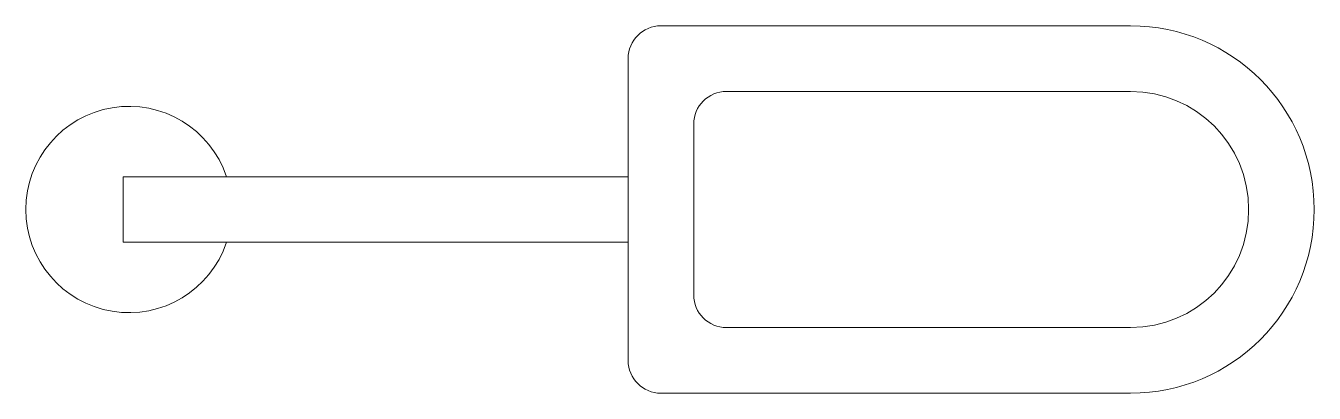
# Model space of a CAD drawing. Header units: metres. Extents: x -13194 to 152406, y -14653 to 29421.
# Drawn here: x 112004.9 to 112201.5, y 17009 to 17065 of the extents above; entities that cross this region are included whole.
import ezdxf

# ---------------------------------------------------------------- set-up
doc = ezdxf.new("R2010")
doc.units = ezdxf.units.M
doc.header["$LTSCALE"] = 100
doc.header["$MEASUREMENT"] = 0
doc.layers.get('0').update_dxf_attribs({"color": 9, "lineweight": 9})
doc.layers.add('06D', color=9, linetype='Continuous', lineweight=9)

# ---------------------------------------------------------------- blocks, each defined once
blk = doc.blocks.new('A$C442D6FDD')
at = {"layer": '06D', "color": 9}
for p, q in [((8032.37, -2219.56), (8104.03, -2219.56)), ((8027.37, -2224.56), (8027.37, -2270.56)), ((8042.37, -2229.56), (8104.03, -2229.56)), ((8037.37, -2234.56), (8037.37, -2260.56)), ((7966.1, -2242.56), (8027.37, -2242.56)), ((7966.1, -2252.56), (8027.37, -2252.56)), ((8104.03, -2265.56), (8042.37, -2265.56)), ((8104.03, -2275.56), (8032.37, -2275.56))]:
    blk.add_line(p, q, dxfattribs=at)
blk.add_lwpolyline([(7966.1, -2242.56), (7950.32, -2242.56), (7950.32, -2252.56), (7966.1, -2252.56)], dxfattribs=at)
for centre, radius, start, end in [((8032.37, -2224.56), 5, 90, 180), ((8104.03, -2247.56), 28, 270, 90), ((8042.37, -2234.56), 5, 90, 180), ((8104.03, -2247.56), 18, 270, 90), ((7951.2, -2247.56), 15.72, 18.5399, 341.4601), ((8042.37, -2260.56), 5, 180, 270), ((8032.37, -2270.56), 5, 180, 270)]:
    blk.add_arc(centre, radius, start, end, dxfattribs=at)

msp = doc.modelspace()

# ---------------------------------------------------------------- block references
msp.add_blockref('A$C442D6FDD', (104069.47, 19284.56))

doc.saveas('drawing.dxf')
